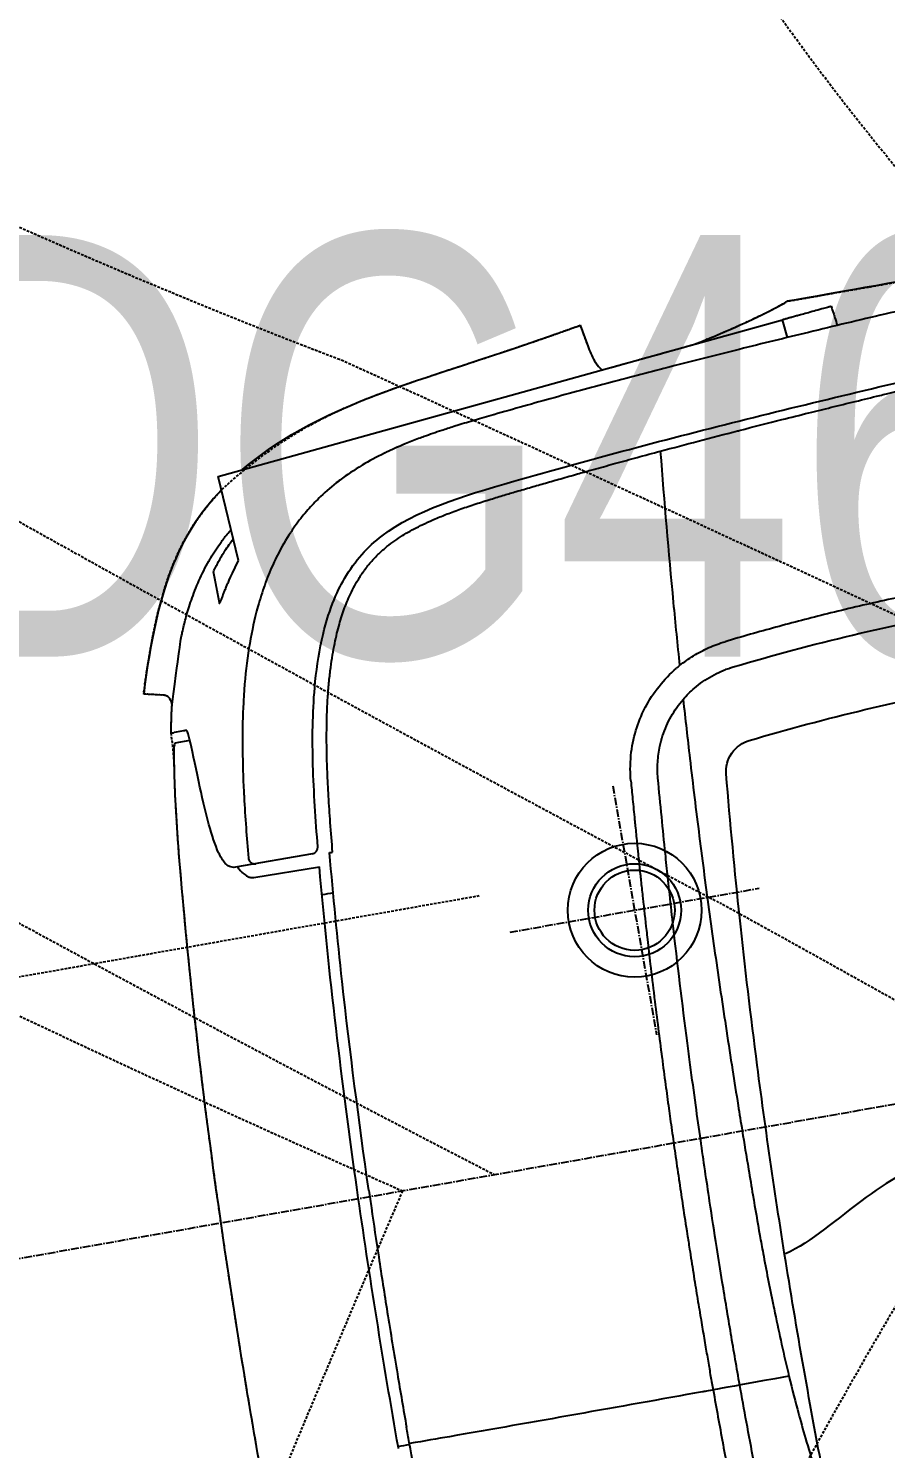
# Model space of a CAD drawing. Header units: millimetres. Extents: x 26027 to 581921, y 7230 to 233891.
# Drawn here: x 453164 to 453571, y 144746 to 145420 of the extents above; entities that cross this region are included whole.
import ezdxf

# ---------------------------------------------------------------- set-up
doc = ezdxf.new("R2010")
doc.units = ezdxf.units.MM
doc.header["$LTSCALE"] = 5
doc.linetypes.add('AXES2', pattern=[1.125, 0.75, -0.125, 0.125, -0.125])
doc.linetypes.add('CACHE', pattern=[0.375, 0.25, -0.125])
doc.layers.add('72_EGR_BASE_TEXT', color=7, linetype='Continuous', lineweight=5)
for name, color, linetype in [('GE-ANCHORAGE_FLOOR', 222, 'Continuous'), ('GE-EQUIPMENT', 140, 'Continuous'), ('GE-EQUIPMENT_INSERTION', 140, 'Continuous'), ('GE-EQUIPMENT_LIGHT', 141, 'Continuous'), ('GE-EQUIPMENT_OUTLINE', 131, 'CACHE'), ('GE-MAIN_AXIS', 83, 'AXES2'), ('GE-MM-SCATTER_LINES', 222, 'CACHE')]:
    doc.layers.add(name, color=color, linetype=linetype)
doc.layers.add('GE-DESIGNER_WARNING', color=1, linetype='Continuous', plot=False)
doc.styles.add('ROMANS', font='romans', dxfattribs={"width": 0.8, "height": 100})
doc.styles.add('X3G_ENTITY_2587EA', font='swisscl.ttf', dxfattribs={"height": 200})
doc.dimstyles.new('100', dxfattribs={"dimscale": 0.8, "dimtxt": 180, "dimasz": 100, "dimexe": 150, "dimexo": 0, "dimgap": 100, "dimtad": 1, "dimtih": 1, "dimtoh": 1, "dimdec": 0, "dimzin": 0, "dimdsep": 46, "dimtxsty": 'ROMANS', "dimblk": 'DOT', "dimcen": 0, "dimclrd": 180, "dimclre": 180, "dimclrt": 180, "dimazin": 0, "dimtfac": 1, "dimtdec": 0, "dimtix": 1, "dimtmove": 2, "dimatfit": 3, "dimldrblk": 'DOT', "dimfxl": 1, "dimtolj": 1, "dimtzin": 0, "dimarcsym": 0})

# ---------------------------------------------------------------- blocks, each defined once
blk = doc.blocks.new('_Dot')
at = {"color": 0, "linetype": 'ByBlock', "lineweight": -2}
blk.add_line((-0.5, 0), (-1, 0), dxfattribs=at)
at = {"color": 0, "linetype": 'ByBlock', "const_width": 0.5}
blk.add_lwpolyline([(-0.25, 0, 1), (0.25, 0, 1)], format="xyb", close=True, dxfattribs=at)
blk = doc.blocks.new('*D478')
at = {"layer": 'DEFPOINTS', "color": 0, "transparency": 16777216}
for p in [(452467.53, 149660.27, 2.36), (454076.96, 142305.27, 2.36), (454076.96, 142305.27)]:
    blk.add_point(p, dxfattribs=at)
at = {"layer": 'GE-DESIGNER_WARNING', "color": 180, "lineweight": -2, "transparency": 16777216}
for p, q in [((452467.53, 149660.27), (454196.96, 149660.27)), ((454076.96, 149580.27), (454076.96, 146112.77)), ((454076.96, 142385.27), (454076.96, 145852.77)), ((454076.96, 142305.27), (454196.96, 142305.27))]:
    blk.add_line(p, q, dxfattribs=at)
at = {"layer": 'GE-DESIGNER_WARNING', "color": 180, "lineweight": -2, "transparency": 16777216, "xscale": 80, "yscale": 80, "zscale": 80}
for p, rotation in [((454076.96, 149660.27), 90), ((454076.96, 142305.27), 270)]:
    blk.add_blockref('_Dot', p, dxfattribs=dict(at, rotation=rotation))
at = {"layer": 'GE-DESIGNER_WARNING', "color": 180, "lineweight": 0, "transparency": 16777216, "insert": (454076.96, 145982.77), "char_height": 100, "attachment_point": 5, "style": 'ROMANS'}
blk.add_mtext('\\A1;7355', dxfattribs=at)
blk = doc.blocks.new('GE-EUR02909')
at = {"layer": 'GE-MAIN_AXIS'}
blk.add_line((1383.9, 0), (-1383.9, 0), dxfattribs=at)
blk = doc.blocks.new('GE-EUR02460')
at = {"layer": 'GE-ANCHORAGE_FLOOR', "color": 83, "linetype": 'AXES2'}
for p, q in [((800, -172), (800, -52)), ((860, -112), (740, -112))]:
    blk.add_line(p, q, dxfattribs=at)
at = {"layer": 'GE-ANCHORAGE_FLOOR'}
for radius in [31.75, 22.05, 19.05]:
    blk.add_circle((800, -112), radius, dxfattribs=at)
at = {"layer": 'GE-DESIGNER_WARNING', "linetype": 'CACHE'}
blk.add_lwpolyline([(871.44, -131.49), (1921.44, -131.49, -1.511046), (141.61, 627.42, -0.402138)], format="xyb", dxfattribs=at)
at = {"layer": 'GE-EQUIPMENT'}
for p, q in [((975.3, -158.67), (943.77, -158.31)), ((945.88, -164.96), (983.01, -164.97)), ((993.94, -227.98), (1001.19, -227.98)), ((996.08, -232.98), (999.72, -232.98)), ((999.72, -232.98), (1000.61, -232.98)), ((1002.48, -251.31), (1011.73, -253.48)), ((956.42, -308.18), (958.92, -349.07)), ((958.92, -349.07), (682.2, -375.72)), ((681.37, -367.09), (682.2, -375.71)), ((777.23, -389.88), (775.58, -380.53)), ((775.59, -380.53), (775.59, -380.53))]:
    blk.add_line(p, q, dxfattribs=at)
blk.add_arc((945.88, -167.96), 3, 89.99956, 174.64452, dxfattribs=at)
for points, knots in [([(947.38, 238.65), (948.44, 205.34), (949.03, 172), (949.23, 132.76), (949.25, 126.84), (949.25, 118.17)], [0, 0, 0, 0, 10.000948, 10.000948, 11.775974, 11.775974, 11.775974, 11.775974]), ([(954.75, 119.77), (954.75, 78.52), (954.12, 36.93), (951.09, -55.52), (948.25, -107.74), (943.77, -158.31)], [-27.459142, -27.459142, -27.459142, -27.459142, -15.230968, -15.230968, -0.000008, -0.000008, -0.000008, -0.000008]), ([(954.75, 120.16), (954.75, 120.09), (954.75, 120.03), (954.75, 119.9), (954.75, 119.83), (954.75, 119.77)], [-0.03896318, -0.03896318, -0.03896318, -0.03896318, -0.01951364, -0.01951364, -0.00006404, -0.00006404, -0.00006404, -0.00006404]), ([(1021, 119.89), (1021, 86.55), (1020.59, 53.21), (1018.11, -41.52), (1015.04, -102.94), (1008.71, -172.54)], [0, 0, 0, 0, 10.000825, 10.000825, 28.429187, 28.429187, 28.429187, 28.429187]), ([(947.36, -2.97), (947.45, -0.17), (947.78, 10.47), (948.29, 29.93), (948.81, 56.47), (949.14, 83.77), (949.23, 102.25), (949.25, 110.83)], [0.5712473, 0.5712473, 0.5712473, 0.5712473, 0.6010193, 0.6842423, 0.7779297, 0.8828976, 0.9740478, 0.9740478, 0.9740478, 0.9740478]), ([(947.36, -2.97), (946.29, -36.28), (944.75, -69.57), (941.28, -123.25), (939.72, -143.67), (937.87, -164.05)], [0, 0, 0, 0, 10.001319, 10.001319, 16.148077, 16.148077, 16.148077, 16.148077]), ([(982.18, -164.97), (981.83, -164.3), (981.47, -163.68), (981.11, -163.1), (980.84, -162.68), (980.57, -162.29), (980.29, -161.92), (980.1, -161.66), (979.9, -161.41), (979.7, -161.18), (979.21, -160.61), (978.72, -160.14), (978.21, -159.76), (977.74, -159.4), (977.25, -159.13), (976.77, -158.94), (976.28, -158.76), (975.79, -158.67), (975.3, -158.67)], [0.6449077, 0.6449077, 0.6449077, 0.6449077, 0.704073, 0.704073, 0.704073, 0.747867, 0.747867, 0.747867, 0.7790456, 0.7790456, 0.7790456, 0.8556049, 0.8556049, 0.8556049, 0.9281115, 0.9281115, 0.9281115, 1, 1, 1, 1]), ([(936.41, -164.01), (935.98, -168.68), (935.14, -177.55), (933.78, -190.2), (932.35, -201.61), (930.84, -211.91), (929.24, -221.22), (927.57, -229.63), (925.83, -237.24), (924.03, -244.13), (922.17, -250.39), (920.27, -256.08), (918.35, -261.22), (916.44, -265.82), (914.55, -269.93), (912.65, -273.67), (910.68, -277.2), (908.56, -280.66), (906.15, -284.19), (903.28, -287.9), (899.82, -291.77), (895.79, -295.57), (891.4, -298.95), (887.01, -301.75), (882.79, -303.99), (878.74, -305.82), (874.72, -307.38), (870.52, -308.8), (865.91, -310.15), (860.7, -311.45), (854.73, -312.72), (848, -313.92), (840.8, -315), (833.64, -315.94), (826.99, -316.73), (822.79, -317.21), (820.81, -317.43)], [0, 0, 0, 0, 0.063371, 0.120311, 0.171782, 0.218575, 0.260986, 0.299441, 0.334442, 0.366419, 0.395745, 0.42278, 0.447574, 0.469973, 0.4902, 0.508929, 0.526943, 0.545056, 0.564139, 0.585138, 0.608957, 0.635085, 0.661066, 0.685076, 0.70687, 0.726983, 0.74647, 0.766509, 0.788323, 0.812899, 0.84091, 0.872827, 0.907469, 0.941538, 0.972616, 1, 1, 1, 1]), ([(942.89, -167.68), (941.71, -180.34), (940.3, -193.6), (936.66, -218.36), (934.37, -230.66), (929.23, -249.75), (926.86, -257.1), (918.65, -277.02), (913.01, -285.38), (901.87, -298.59), (894.85, -303.86), (869.56, -316.91), (847.08, -319.69), (821.15, -322.43)], [-19.983428, -19.983428, -19.983428, -19.983428, -17.629794, -17.629794, -15.410508, -15.410508, -14.02613, -14.02613, -11.479167, -11.479167, -8.016214, -8.016214, -0.000001, -0.000001, -0.000001, -0.000001]), ([(825.09, -355.19), (828.21, -354.86), (831.25, -354.53), (834.21, -354.2), (837.06, -353.88), (839.83, -353.55), (842.54, -353.21), (843.27, -353.11), (844.01, -353.02), (844.73, -352.92), (846.75, -352.66), (848.72, -352.39), (850.65, -352.1), (853.64, -351.67), (856.53, -351.2), (859.33, -350.71), (860.27, -350.55), (861.19, -350.38), (862.11, -350.21), (864.44, -349.77), (866.7, -349.31), (868.91, -348.82), (871.83, -348.18), (874.64, -347.49), (877.35, -346.75), (878.03, -346.57), (878.7, -346.38), (879.36, -346.19), (883.36, -345.05), (887.12, -343.81), (890.68, -342.45), (890.7, -342.45), (890.72, -342.44), (890.74, -342.43), (894.87, -340.86), (898.72, -339.15), (902.35, -337.29), (902.57, -337.18), (902.78, -337.07), (902.99, -336.96), (906.41, -335.19), (909.63, -333.28), (912.71, -331.23), (913.79, -330.51), (914.84, -329.78), (915.88, -329.02), (918.01, -327.48), (920.07, -325.85), (922.08, -324.14), (924.39, -322.16), (926.64, -320.06), (928.81, -317.82), (929.44, -317.17), (930.07, -316.51), (930.69, -315.84), (933.45, -312.84), (936.11, -309.61), (938.69, -306.07), (939.4, -305.09), (940.11, -304.09), (940.8, -303.07), (942.63, -300.39), (944.42, -297.54), (946.16, -294.48), (947.84, -291.54), (949.48, -288.41), (951.08, -285.07), (951.77, -283.62), (952.46, -282.12), (953.14, -280.59), (955.37, -275.53), (957.49, -270.02), (959.48, -264.04), (959.49, -264.02), (959.49, -264.01), (959.49, -264), (961.48, -258), (963.33, -251.54), (965.01, -244.61), (965.29, -243.46), (965.57, -242.3), (965.84, -241.12), (967.2, -235.22), (968.44, -228.99), (969.59, -222.39), (969.77, -221.32), (969.95, -220.25), (970.13, -219.17), (971.15, -213.01), (972.08, -206.54), (972.94, -199.74), (973.05, -198.84), (973.16, -197.94), (973.27, -197.03), (973.84, -192.37), (974.38, -187.56), (974.9, -182.58), (975.38, -177.94), (975.84, -173.17), (976.29, -168.24)], [0.0000557, 0.0000557, 0.0000557, 0.0000557, 0.0281152, 0.0281152, 0.0281152, 0.0551214, 0.0551214, 0.0551214, 0.0625, 0.0625, 0.0625, 0.0829178, 0.0829178, 0.0829178, 0.1144517, 0.1144517, 0.1144517, 0.125, 0.125, 0.125, 0.1518549, 0.1518549, 0.1518549, 0.1875, 0.1875, 0.1875, 0.1964212, 0.1964212, 0.1964212, 0.25, 0.25, 0.25, 0.2503467, 0.2503467, 0.2503467, 0.3125, 0.3125, 0.3125, 0.3161614, 0.3161614, 0.3161614, 0.375, 0.375, 0.375, 0.3955138, 0.3955138, 0.3955138, 0.4375, 0.4375, 0.4375, 0.4859456, 0.4859456, 0.4859456, 0.5, 0.5, 0.5, 0.5625, 0.5625, 0.5625, 0.5797766, 0.5797766, 0.5797766, 0.625, 0.625, 0.625, 0.6685562, 0.6685562, 0.6685562, 0.6875, 0.6875, 0.6875, 0.7498624, 0.7498624, 0.7498624, 0.75, 0.75, 0.75, 0.8125, 0.8125, 0.8125, 0.8228828, 0.8228828, 0.8228828, 0.875, 0.875, 0.875, 0.8834016, 0.8834016, 0.8834016, 0.931203, 0.931203, 0.931203, 0.9375, 0.9375, 0.9375, 0.9698761, 0.9698761, 0.9698761, 1, 1, 1, 1]), ([(937.87, -164.05), (937.86, -164.06), (937.8, -164.07), (937.68, -164.07), (937.56, -164.07), (937.38, -164.07), (937.16, -164.06), (936.94, -164.04), (936.68, -164.03), (936.41, -164.01)], [0.0020503, 0.0020503, 0.0020503, 0.0020503, 0.3333333, 0.3333333, 0.3333333, 0.6666667, 0.6666667, 0.6666667, 1, 1, 1, 1]), ([(976.29, -168.24), (976.34, -167.71), (976.23, -167.11), (975.98, -166.61), (975.74, -166.11), (975.37, -165.71), (974.9, -165.42), (974.43, -165.13), (973.85, -164.96), (973.32, -164.97)], [0, 0, 0, 0, 0.3333333, 0.3333333, 0.3333333, 0.6666667, 0.6666667, 0.6666667, 0.9999144, 0.9999144, 0.9999144, 0.9999144]), ([(983.01, -164.97), (985.29, -165.11), (986.68, -166.39), (988.56, -169.17), (989.19, -170.97), (990.75, -176.97), (991.43, -181.89), (992.59, -193.98), (992.95, -201.34), (993.53, -216.73), (993.66, -224.09), (994.13, -230.56), (994.37, -232.06), (994.56, -232.98)], [0.152019, 0.152019, 0.152019, 0.152019, 3.145032, 3.145032, 6.70196, 6.70196, 12.785261, 12.785261, 20.497911, 20.497911, 30.822967, 30.822967, 35.074199, 35.074199, 35.074199, 35.074199]), ([(1008.71, -172.54), (1006.79, -191.87), (1005.47, -203.19), (1003.17, -218.36), (1002.49, -222.46), (1001.76, -226.48)], [1.64365, 1.64365, 1.64365, 1.64365, 5.066529, 5.066529, 6.354048, 6.354048, 6.354048, 6.354048]), ([(1001.19, -227.98), (1001.56, -227.29), (1001.6, -227.05), (1001.73, -226.64), (1001.75, -226.56), (1001.76, -226.48)], [1.57067229583, 1.57067229583, 1.57067229583, 1.57067229583, 1.57075275223, 1.57075275223, 1.57077064539, 1.57077064539, 1.57077064539, 1.57077064539]), ([(994.56, -232.98), (994.75, -232.98), (994.94, -232.98), (995.3, -232.98), (995.48, -232.98), (995.81, -232.98), (995.95, -232.98), (996.08, -232.98)], [1.551184685, 1.551184685, 1.551184685, 1.551184685, 1.553800475, 1.553800475, 1.556824364, 1.556824364, 1.559848253, 1.559848253, 1.559848253, 1.559848253]), ([(1002.12, -232.98), (1002.11, -233.01), (1002.11, -233.03), (1002.1, -233.06), (1001.32, -237.15), (1000.47, -241.23), (999.53, -245.3), (999.46, -245.61), (999.39, -245.92), (999.32, -246.23)], [0, 0, 0, 0, 0.002455, 0.002455, 0.002455, 0.3860344, 0.3860344, 0.3860344, 0.4154493, 0.4154493, 0.4154493, 0.4154493]), ([(1001.63, -232.98), (1001.63, -232.98), (1001.62, -232.98), (1001.59, -232.98), (1001.57, -232.98), (1001.49, -232.98), (1001.42, -232.98), (1001.23, -232.98), (1001.12, -232.98), (1000.88, -232.98), (1000.75, -232.98), (1000.61, -232.98)], [0.0000021, 0.0000021, 0.0000021, 0.0000021, 0.0191616, 0.0191616, 0.0395294, 0.0395294, 0.0783387, 0.0783387, 0.1173839, 0.1173839, 0.1575953, 0.1575953, 0.1575953, 0.1575953]), ([(1002.12, -232.98), (1002.06, -232.98), (1001.99, -232.98), (1001.82, -232.98), (1001.73, -232.98), (1001.63, -232.98)], [0.000001, 0.000001, 0.000001, 0.000001, 2.731931, 2.731931, 5.463726, 5.463726, 5.463726, 5.463726]), ([(999.32, -246.23), (990.54, -274.25), (989.58, -276.74), (988.64, -278.99), (988.64, -279.01), (988.63, -279.02), (988.62, -279.04), (987.69, -281.27), (986.81, -283.28), (985.81, -285.4), (984.81, -287.53), (983.7, -289.77), (982.2, -292.52), (980.84, -295.02), (979.14, -297.93), (977.16, -300.93), (976.96, -301.24), (976.75, -301.55), (976.55, -301.86), (974.61, -304.74), (972.43, -307.66), (970.24, -310.3), (969.88, -310.73), (969.53, -311.14), (969.18, -311.55), (967.11, -313.96), (965.08, -316.09), (963, -318.09), (962.54, -318.54), (962.08, -318.97), (961.62, -319.4), (960.23, -320.68), (958.81, -321.92), (957.33, -323.12)], [0, 0, 0, 0, 0.05, 0.05, 0.05, 0.0503528, 0.0503528, 0.0503528, 0.1, 0.1, 0.1, 0.15, 0.15, 0.15, 0.1953494, 0.1953494, 0.1953494, 0.2, 0.2, 0.2, 0.2431026, 0.2431026, 0.2431026, 0.25, 0.25, 0.25, 0.2909635, 0.2909635, 0.2909635, 0.3, 0.3, 0.3, 0.3268923, 0.3268923, 0.3268923, 0.3268923]), ([(999.32, -246.23), (999.32, -246.27), (999.31, -246.31), (999.31, -246.56), (999.32, -246.78), (999.37, -247.34), (999.42, -247.7), (999.62, -248.58), (999.81, -249.11), (1000.23, -249.81), (1000.39, -250.02), (1000.85, -250.52), (1001.19, -250.79), (1001.8, -251.1), (1002.05, -251.19), (1002.48, -251.31)], [3.6092929, 3.6092929, 3.6092929, 3.6092929, 3.6239561, 3.6239561, 3.6947812, 3.6947812, 3.804632, 3.804632, 3.970973, 3.970973, 4.0493114, 4.0493114, 4.1758582, 4.1758582, 4.2537135, 4.2537135, 4.2537135, 4.2537135]), ([(968.88, -289.63), (968.88, -289.57), (968.86, -289.55), (968.82, -289.57), (968.78, -289.59), (968.71, -289.66), (968.61, -289.79), (968.51, -289.92), (968.38, -290.11), (968.22, -290.35), (968.09, -290.54), (967.94, -290.77), (967.78, -291.02), (967.72, -291.12), (967.66, -291.22), (967.59, -291.33), (967.33, -291.75), (967.03, -292.23), (966.7, -292.78), (966.62, -292.9), (966.55, -293.02), (966.48, -293.14), (966.23, -293.56), (965.95, -294), (965.67, -294.47), (965.35, -294.99), (965.02, -295.53), (964.68, -296.07), (964.66, -296.11), (964.63, -296.16), (964.61, -296.2), (964.27, -296.74), (963.93, -297.28), (963.58, -297.84), (963.28, -298.33), (962.96, -298.82), (956.42, -308.18)], [0, 0, 0, 0, 0.0948447, 0.0948447, 0.0948447, 0.2, 0.2, 0.2, 0.311185, 0.311185, 0.311185, 0.4, 0.4, 0.4, 0.4353534, 0.4353534, 0.4353534, 0.5711449, 0.5711449, 0.5711449, 0.6, 0.6, 0.6, 0.6956924, 0.6956924, 0.6956924, 0.8, 0.8, 0.8, 0.8079909, 0.8079909, 0.8079909, 0.9110252, 0.9110252, 0.9110252, 1, 1, 1, 1]), ([(969.13, -304.51), (969.13, -304.45), (969.13, -304.34), (969.13, -304.18), (969.12, -304.02), (969.12, -303.88), (969.12, -303.75), (969.11, -303.6), (969.11, -303.44), (969.11, -303.27), (969.1, -303.09), (969.1, -302.92), (969.1, -302.74), (969.09, -302.54), (969.09, -302.32), (969.09, -302.08), (969.08, -301.84), (969.08, -301.61), (969.07, -301.4), (969.07, -301.2), (969.07, -301.02), (969.06, -300.85), (969.06, -300.69), (969.06, -300.54), (969.06, -300.4), (969.05, -300.25), (969.05, -300.1), (969.05, -299.94), (969.05, -299.76), (969.04, -299.56), (969.04, -299.32), (969.03, -299.06), (969.03, -298.79), (969.02, -298.51), (969.02, -298.24), (969.02, -297.95), (969.01, -297.64), (969, -297.27), (969, -296.86), (968.99, -296.4), (968.98, -295.91), (968.97, -295.42), (968.97, -294.94), (968.96, -294.5), (968.95, -294.08), (968.95, -293.71), (968.94, -293.36), (968.94, -293.04), (968.93, -292.75), (968.93, -292.48), (968.92, -292.23), (968.92, -291.99), (968.91, -291.75), (968.91, -291.5), (968.9, -291.23), (968.9, -290.93), (968.89, -290.6), (968.89, -290.27), (968.89, -289.94), (968.88, -289.73), (968.88, -289.63)], [0, 0, 0, 0, 0.021817, 0.0419083, 0.0598887, 0.0756426, 0.0904101, 0.1060203, 0.1235294, 0.1425803, 0.1610788, 0.1785277, 0.1956685, 0.2144637, 0.2360713, 0.2592637, 0.2816088, 0.3020564, 0.3206514, 0.3374416, 0.3525842, 0.3663242, 0.3789522, 0.390781, 0.402146, 0.4133701, 0.424815, 0.4369513, 0.4503179, 0.4653941, 0.4824271, 0.5013478, 0.5213156, 0.5403745, 0.5581746, 0.5764046, 0.5965528, 0.6192966, 0.6447178, 0.6726004, 0.7015131, 0.7294152, 0.7551674, 0.7786503, 0.7999473, 0.8188823, 0.8355207, 0.8508037, 0.8647942, 0.8772846, 0.8886795, 0.899406, 0.9099483, 0.9208144, 0.9325643, 0.9456344, 0.9597926, 0.9740438, 0.9875209, 1, 1, 1, 1]), ([(969.13, -304.51), (969.14, -304.59), (969, -304.86), (968.77, -305.24), (968.64, -305.45), (968.47, -305.7), (968.29, -305.97), (968.19, -306.11), (968.09, -306.25), (967.99, -306.4), (967.9, -306.52), (967.81, -306.65), (967.72, -306.78), (967.26, -307.42), (966.74, -308.1), (964.15, -311.25)], [0, 0, 0, 0, 0.0768201, 0.0768201, 0.0768201, 0.1204342, 0.1204342, 0.1204342, 0.1428571, 0.1428571, 0.1428571, 0.1616098, 0.1616098, 0.1616098, 0.2551899, 0.2551899, 0.2551899, 0.2551899]), ([(961.8, -313.86), (961.66, -314), (961.52, -314.15), (961.37, -314.31), (960.57, -315.14), (959.66, -316.05), (958.74, -316.94), (958.59, -317.09), (958.43, -317.24), (958.28, -317.38), (957.86, -317.77), (957.45, -318.16), (957.05, -318.52)], [0.440889, 0.440889, 0.440889, 0.440889, 0.4524761, 0.4524761, 0.4524761, 0.5160511, 0.5160511, 0.5160511, 0.5266937, 0.5266937, 0.5266937, 0.5550007, 0.5550007, 0.5550007, 0.5550007]), ([(962.47, -313.14), (962.39, -313.22), (962.31, -313.31), (962.22, -313.4), (962.09, -313.55), (961.94, -313.7), (961.8, -313.86)], [0.42108215, 0.42108215, 0.42108215, 0.42108215, 0.42857143, 0.42857143, 0.42857143, 0.44088899, 0.44088899, 0.44088899, 0.44088899]), ([(821.15, -322.43), (783.71, -326.38), (745.4, -329.57), (669.18, -334.96), (630.67, -337.19), (528.32, -342.23), (463.94, -344.5), (334.98, -347.92), (270.25, -349.07), (205.44, -349.82)], [0.000001, 0.000001, 0.000001, 0.000001, 11.57348, 11.57348, 23.183083, 23.183083, 42.432535, 42.432535, 61.682839, 61.682839, 61.682839, 61.682839]), ([(820.81, -317.43), (818.37, -317.7), (815.93, -317.97), (813.49, -318.24), (811.13, -318.49), (808.78, -318.75), (806.43, -319), (803.95, -319.26), (801.47, -319.52), (798.99, -319.78), (796.23, -320.06), (793.47, -320.34), (790.71, -320.62), (788.54, -320.84), (786.38, -321.05), (784.22, -321.26), (783.38, -321.34), (782.53, -321.43), (781.69, -321.51), (778.45, -321.82), (775.22, -322.13), (771.99, -322.44), (768.5, -322.76), (765, -323.09), (761.51, -323.4), (757.73, -323.75), (753.95, -324.08), (750.16, -324.41)], [0, 0, 0, 0, 0.1040126, 0.1040126, 0.1040126, 0.2041227, 0.2041227, 0.2041227, 0.3095903, 0.3095903, 0.3095903, 0.4269208, 0.4269208, 0.4269208, 0.5187131, 0.5187131, 0.5187131, 0.5545595, 0.5545595, 0.5545595, 0.6917342, 0.6917342, 0.6917342, 0.8397629, 0.8397629, 0.8397629, 1, 1, 1, 1]), ([(750.16, -324.41), (743.85, -324.96), (737.67, -325.48), (731.67, -325.98), (725, -326.53), (718.55, -327.04), (712.39, -327.52), (712.1, -327.54), (711.81, -327.57), (711.52, -327.59), (704.32, -328.15), (697.51, -328.66), (690.78, -329.15), (686.35, -329.47), (681.94, -329.79), (677.49, -330.1), (673.91, -330.35), (670.3, -330.59), (666.66, -330.83), (658.88, -331.35), (650.96, -331.86), (642.99, -332.36), (641.87, -332.43), (640.75, -332.5), (639.63, -332.57), (629.23, -333.2), (618.82, -333.82), (609.25, -334.36), (609.07, -334.37), (608.89, -334.38), (608.71, -334.39), (597.96, -335.01), (588.27, -335.54), (578, -336.07), (577, -336.12), (576.01, -336.17), (575.01, -336.22), (565.63, -336.71), (555.83, -337.19), (546.3, -337.64), (542.94, -337.79), (539.62, -337.95), (536.28, -338.1), (529.14, -338.42), (521.98, -338.73), (514.41, -339.05), (507.44, -339.35), (500.13, -339.65), (492.36, -339.97), (487.76, -340.15), (483, -340.34), (478.05, -340.53), (466.75, -340.96), (454.48, -341.4), (442.33, -341.82), (440.16, -341.89), (438, -341.96), (435.85, -342.04), (421.63, -342.51), (407.86, -342.95), (392.61, -343.39), (390.24, -343.46), (387.83, -343.52), (385.4, -343.59), (372.2, -343.97), (358.26, -344.33), (345.33, -344.65), (337.9, -344.84), (330.8, -345.01), (323.8, -345.17), (316.37, -345.34), (309.05, -345.5), (301.58, -345.65), (289.23, -345.91), (276.45, -346.16), (263.28, -346.4), (260.97, -346.44), (258.65, -346.48), (256.31, -346.52), (240.67, -346.79), (224.49, -347.05), (207.77, -347.28)], [0, 0, 0, 0, 0.033031, 0.033031, 0.033031, 0.069701, 0.069701, 0.069701, 0.071429, 0.071429, 0.071429, 0.114481, 0.114481, 0.114481, 0.142857, 0.142857, 0.142857, 0.165621, 0.165621, 0.165621, 0.214286, 0.214286, 0.214286, 0.221126, 0.221126, 0.221126, 0.284528, 0.284528, 0.284528, 0.285714, 0.285714, 0.285714, 0.357143, 0.357143, 0.357143, 0.364037, 0.364037, 0.364037, 0.428571, 0.428571, 0.428571, 0.451299, 0.451299, 0.451299, 0.5, 0.5, 0.5, 0.544862, 0.544862, 0.544862, 0.571429, 0.571429, 0.571429, 0.63205, 0.63205, 0.63205, 0.642857, 0.642857, 0.642857, 0.714286, 0.714286, 0.714286, 0.725398, 0.725398, 0.725398, 0.785714, 0.785714, 0.785714, 0.820359, 0.820359, 0.820359, 0.857143, 0.857143, 0.857143, 0.917912, 0.917912, 0.917912, 0.928571, 0.928571, 0.928571, 1, 1, 1, 1]), ([(946.98, -350.22), (929.93, -360.44), (907.81, -368.81), (873.62, -374.97), (853.57, -378.58), (829.38, -381.43), (799.23, -386.21)], [0.5396764, 0.5396764, 0.5396764, 0.5396764, 0.8299037, 0.8299037, 0.8299037, 1, 1, 1, 1]), ([(76.08, -383.99), (105.27, -383.7), (134.44, -383.51), (163.59, -383.25), (189.82, -383.02), (216.05, -382.72), (242.25, -382.35), (266.21, -382.02), (290.16, -381.62), (314.09, -381.16), (336.02, -380.74), (357.94, -380.26), (379.84, -379.72), (399.94, -379.23), (420.03, -378.68), (440.1, -378.07), (458.61, -377.5), (477.11, -376.89), (495.59, -376.22), (512.59, -375.6), (529.58, -374.93), (546.55, -374.21), (561.92, -373.55), (577.28, -372.85), (592.62, -372.1), (606.39, -371.42), (620.14, -370.71), (633.87, -369.94), (646.29, -369.25), (658.7, -368.52), (671.1, -367.74), (682.4, -367.04), (693.69, -366.29), (704.97, -365.51), (715.35, -364.78), (725.72, -364.03), (736.08, -363.23), (746.05, -362.46), (756.01, -361.65), (765.96, -360.8), (775.8, -359.97), (785.63, -359.08), (795.45, -358.16), (805.34, -357.22), (815.21, -356.24), (825.07, -355.19)], [0.0000019, 0.0000019, 0.0000019, 0.0000019, 0.1157764, 0.1157764, 0.1157764, 0.2199435, 0.2199435, 0.2199435, 0.3151914, 0.3151914, 0.3151914, 0.4025161, 0.4025161, 0.4025161, 0.4826823, 0.4826823, 0.4826823, 0.5566553, 0.5566553, 0.5566553, 0.6247272, 0.6247272, 0.6247272, 0.6863886, 0.6863886, 0.6863886, 0.7417257, 0.7417257, 0.7417257, 0.7917555, 0.7917555, 0.7917555, 0.8373737, 0.8373737, 0.8373737, 0.8793696, 0.8793696, 0.8793696, 0.9197798, 0.9197798, 0.9197798, 0.9597576, 0.9597576, 0.9597576, 1, 1, 1, 1]), ([(658.3, -378.02), (658.16, -376.9), (658.01, -375.78), (657.76, -373.89), (657.66, -373.12), (657.41, -371.2), (657.22, -369.73), (657.11, -368.91), (657.1, -368.79), (657.08, -368.69), (657.07, -368.6)], [0, 0, 0, 0, 0.3390206, 0.3390206, 0.5714008, 0.5714008, 0.9223182, 0.9223182, 0.9223182, 0.9720547, 0.9720547, 0.9720547, 0.9720547]), ([(775.59, -380.53), (775.13, -377.97), (774.61, -375.4), (773.34, -371.6), (772.81, -370.28), (771.65, -368.39), (771.15, -367.74), (770.55, -367.21)], [0, 0, 0, 0, 0.780487, 0.780487, 1.202468, 1.202468, 1.442982, 1.442982, 1.442982, 1.442982]), ([(658.31, -378.02), (658.27, -378.02), (658.36, -378.01), (658.65, -377.98), (658.94, -377.95), (659.45, -377.91), (660.17, -377.84), (660.9, -377.77), (661.84, -377.67), (662.99, -377.56), (664.13, -377.45), (665.48, -377.32), (666.76, -377.2), (668.03, -377.08), (669.23, -376.96), (670.35, -376.86), (671.46, -376.75), (672.47, -376.65), (673.32, -376.57), (673.74, -376.53), (674.13, -376.49), (674.58, -376.45), (674.81, -376.43), (675.05, -376.4), (675.33, -376.38), (675.61, -376.35), (675.92, -376.32), (676.28, -376.28), (676.64, -376.25), (677.04, -376.21), (677.48, -376.17), (677.93, -376.13), (678.41, -376.08), (678.91, -376.03), (679.17, -376.01), (679.43, -375.98), (679.69, -375.96), (679.96, -375.93), (680.23, -375.9), (680.51, -375.88), (680.78, -375.85), (681.06, -375.82), (681.34, -375.8), (681.49, -375.78), (681.63, -375.77), (681.77, -375.76), (681.91, -375.74), (682.06, -375.73), (682.2, -375.71)], [0, 0, 0, 0, 0.125, 0.125, 0.125, 0.25, 0.25, 0.25, 0.375, 0.375, 0.375, 0.5, 0.5, 0.5, 0.625, 0.625, 0.625, 0.75, 0.75, 0.75, 0.8125, 0.8125, 0.8125, 0.84375, 0.84375, 0.84375, 0.875, 0.875, 0.875, 0.90625, 0.90625, 0.90625, 0.9375, 0.9375, 0.9375, 0.953125, 0.953125, 0.953125, 0.96875, 0.96875, 0.96875, 0.984375, 0.984375, 0.984375, 0.992188, 0.992188, 0.992188, 1, 1, 1, 1]), ([(725.31, -371.57), (718.35, -373.02), (711.4, -374.58), (700.1, -377.4), (695.72, -378.56), (686.97, -381.1), (682.45, -382.53), (678.43, -383.98)], [4.808453, 4.808453, 4.808453, 4.808453, 6.944025, 6.944025, 8.301224, 8.301224, 9.68049, 9.68049, 9.68049, 9.68049]), ([(436.06, -383.97), (502.31, -383.97), (557.32, -383.97), (636.16, -383.98), (661.22, -383.98), (678.43, -383.98)], [0.000013, 0.000013, 0.000013, 0.000013, 25.943405, 25.943405, 50.120451, 50.120451, 50.120451, 50.120451]), ([(799.23, -386.21), (797.45, -386.49), (795.68, -386.77), (792.07, -387.36), (790.25, -387.66), (786.43, -388.3), (784.51, -388.62), (781.42, -389.15), (780.21, -389.36), (778.54, -389.65), (777.99, -389.75), (777.52, -389.83), (777.42, -389.85), (777.3, -389.87), (777.27, -389.88), (777.24, -389.88), (777.24, -389.88), (777.23, -389.88), (777.23, -389.88), (777.23, -389.88), (777.23, -389.88), (777.23, -389.88)], [0.000001, 0.000001, 0.000001, 0.000001, 0.540274, 0.540274, 1.130406, 1.130406, 1.869794, 1.869794, 2.534139, 2.534139, 3.074406, 3.074406, 3.279788, 3.279788, 3.420748, 3.420748, 3.471154, 3.471154, 3.50472, 3.50472, 3.508128, 3.508128, 3.508128, 3.508128])]:
    blk.add_open_spline(points, degree=3, knots=knots, dxfattribs=at)
for points in [[(954.75, 119.12), (952.92, 119.14), (951.09, 119.14), (949.25, 119.14)], [(949.25, 118.17), (949.25, 115.72), (949.25, 113.28), (949.25, 110.83)], [(939.52, -144.96), (941.31, -144.96), (943.11, -144.96), (944.91, -144.96)], [(958.52, -342.52), (982.73, -324.58), (996.68, -301.97), (1011.73, -253.48)], [(964.15, -311.25), (963.63, -311.85), (963.07, -312.48), (962.47, -313.14)]]:
    blk.add_open_spline(points, degree=3, dxfattribs=at)
at = {"layer": 'GE-EQUIPMENT_LIGHT'}
blk.add_line((789.97, 118.62), (789.97, 118.62), dxfattribs=at)
blk.add_ellipse((728.49, -164.67), major_axis=(22.1, 62.47), ratio=0.976423, start_param=3.975667, end_param=4.003914, dxfattribs=at)
blk.add_open_spline([(778.23, 406.11), (779.55, 389.95), (781.82, 359.22), (784.36, 318.37), (786.19, 282.43), (787.49, 250.99), (788.4, 223.3), (789.03, 198.39), (789.46, 175.83), (789.73, 155.32), (789.9, 136.32), (789.95, 124.38), (789.97, 118.62)], degree=3, dxfattribs=at)
for points, knots in [([(802.82, 118.66), (802.8, 118.67), (802.8, 118.68), (802.8, 118.69), (802.8, 123), (802.79, 127.32), (802.78, 131.63), (802.76, 135.84), (802.73, 140.04), (802.7, 144.25), (802.7, 144.52), (802.7, 144.79), (802.7, 145.06), (802.66, 149.22), (802.62, 153.37), (802.58, 157.53), (802.57, 157.91), (802.57, 158.29), (802.56, 158.68), (802.52, 162.82), (802.46, 166.97), (802.4, 171.11), (802.39, 171.46), (802.39, 171.81), (802.38, 172.16), (802.31, 176.51), (802.24, 180.87), (802.16, 185.22), (802.08, 189.38), (801.99, 193.55), (801.9, 197.72), (801.89, 198.18), (801.88, 198.64), (801.87, 199.1), (801.78, 202.85), (801.69, 206.59), (801.59, 210.33), (801.47, 214.81), (801.35, 219.29), (801.22, 223.76), (801.17, 225.19), (801.13, 226.62), (801.09, 228.05), (800.98, 231.58), (800.86, 235.11), (800.74, 238.65), (800.55, 244.23), (800.35, 249.81), (800.13, 255.4), (800.1, 256.2), (800.07, 257), (800.04, 257.8), (799.82, 263.25), (799.6, 268.69), (799.36, 274.14), (799.15, 278.83), (798.94, 283.52), (798.71, 288.21), (798.6, 290.49), (798.49, 292.78), (798.38, 295.07), (797.99, 302.9), (797.57, 310.72), (797.13, 318.55), (796.63, 327.46), (796.09, 336.36), (795.52, 345.27), (795.41, 346.99), (795.3, 348.71), (795.19, 350.43), (794.65, 358.71), (794.08, 366.98), (793.48, 375.26), (792.71, 385.94), (791.89, 396.61), (791.01, 407.28)], [0, 0, 0, 0, 0.000106, 0.000106, 0.000106, 0.044887, 0.044887, 0.044887, 0.088574, 0.088574, 0.088574, 0.091375, 0.091375, 0.091375, 0.13453, 0.13453, 0.13453, 0.138492, 0.138492, 0.138492, 0.181539, 0.181539, 0.181539, 0.185174, 0.185174, 0.185174, 0.230359, 0.230359, 0.230359, 0.273625, 0.273625, 0.273625, 0.278425, 0.278425, 0.278425, 0.317301, 0.317301, 0.317301, 0.363806, 0.363806, 0.363806, 0.378651, 0.378651, 0.378651, 0.415336, 0.415336, 0.415336, 0.473347, 0.473347, 0.473347, 0.48168, 0.48168, 0.48168, 0.538272, 0.538272, 0.538272, 0.587008, 0.587008, 0.587008, 0.610796, 0.610796, 0.610796, 0.692152, 0.692152, 0.692152, 0.784813, 0.784813, 0.784813, 0.802695, 0.802695, 0.802695, 0.888844, 0.888844, 0.888844, 1, 1, 1, 1]), ([(757.96, 186.16), (758.73, 148.86), (758.89, 111.48), (757.99, 39.74), (757.01, 4.84), (755.46, -29.43)], [0.000076, 0.000076, 0.000076, 0.000076, 11.192679, 11.192679, 21.610875, 21.610875, 21.610875, 21.610875]), ([(766.25, 118.52), (765.82, 124.98), (765.33, 131.28), (764.85, 136.77), (764.78, 137.54), (764.71, 138.29), (764.64, 139.03), (764.23, 143.59), (763.79, 147.73), (763.21, 152.53), (762.62, 157.42), (761.86, 163), (761.08, 168.2), (760.97, 168.94), (760.86, 169.67), (760.75, 170.39), (759.85, 176.18), (758.95, 181.28), (757.96, 186.16)], [0, 0, 0, 0, 0.25, 0.25, 0.25, 0.284883, 0.284883, 0.284883, 0.5, 0.5, 0.5, 0.718884, 0.718884, 0.718884, 0.75, 0.75, 0.75, 1, 1, 1, 1]), ([(766.25, 118.52), (804.52, 118.66), (806.21, 118.67), (807.9, 118.67), (828.38, 118.73), (848.74, 118.79), (869.07, 118.82), (889.41, 118.84), (909.71, 118.83), (929.93, 118.78), (935.87, 118.77), (941.81, 118.75), (949.25, 118.72)], [0, 0, 0, 0, 0.0347092, 0.0347092, 0.0347092, 0.4554899, 0.4554899, 0.4554899, 0.8762707, 0.8762707, 0.8762707, 0.9999998, 0.9999998, 0.9999998, 0.9999998]), ([(767.38, -29.35), (767.5, -23.71), (767.6, -18.05), (767.69, -12.24), (767.75, -8.28), (767.81, -4.26), (767.87, -0.13), (767.95, 5.92), (768.02, 12.19), (768.08, 18.37), (768.12, 22.6), (768.16, 26.79), (768.19, 30.82), (768.23, 37.62), (768.26, 43.99), (768.25, 50.32), (768.24, 53.19), (768.23, 56.06), (768.2, 58.97), (768.13, 66.96), (767.98, 75.22), (767.73, 83.69), (767.69, 85.07), (767.65, 86.45), (767.61, 87.85), (767.28, 97.78), (766.83, 107.99), (766.25, 118.52)], [0, 0, 0, 0, 0.119023, 0.119023, 0.119023, 0.2, 0.2, 0.2, 0.318664, 0.318664, 0.318664, 0.4, 0.4, 0.4, 0.537505, 0.537505, 0.537505, 0.6, 0.6, 0.6, 0.77195, 0.77195, 0.77195, 0.8, 0.8, 0.8, 1, 1, 1, 1]), ([(789.97, 118.62), (789.97, 110.36), (789.94, 102.11), (789.84, 85.56), (789.75, 77.26), (789.57, 63.42), (789.48, 57.88), (789.24, 44.97), (789.09, 37.59), (788.67, 20.43), (788.39, 10.68), (787.89, -4.65), (787.7, -10.2), (787.25, -22.25), (786.99, -28.7), (786.57, -38.59), (786.41, -42.08), (785.39, -64.51), (784.37, -83.43), (782.85, -107.96), (782.51, -113.26), (782.03, -120.61), (781.89, -122.67), (781.5, -128.4), (781.23, -132.19), (780.55, -141.74), (780.12, -147.5), (779.2, -159.49), (778.73, -165.62), (778.23, -171.75)], [0.000079, 0.000079, 0.000079, 0.000079, 2.478127, 2.478127, 4.965928, 4.965928, 6.627795, 6.627795, 8.840688, 8.840688, 11.779824, 11.779824, 13.45054, 13.45054, 15.388214, 15.388214, 16.452051, 16.452051, 22.197112, 22.197112, 23.781155, 23.781155, 24.397239, 24.397239, 25.492916, 25.492916, 27.237806, 27.237806, 29.064859, 29.064859, 29.064859, 29.064859]), ([(791.08, -172.76), (791.32, -169.86), (791.55, -166.96), (791.77, -164.06), (792.03, -160.83), (792.28, -157.6), (792.53, -154.37), (792.6, -153.36), (792.68, -152.34), (792.76, -151.32), (792.96, -148.7), (793.15, -146.09), (793.34, -143.47), (793.48, -141.62), (793.61, -139.76), (793.74, -137.91), (793.91, -135.64), (794.07, -133.37), (794.23, -131.1), (794.38, -128.89), (794.53, -126.68), (794.68, -124.47), (794.85, -121.99), (795.02, -119.5), (795.18, -117.02), (795.52, -111.85), (795.85, -106.67), (796.17, -101.5), (796.25, -100.1), (796.34, -98.71), (796.42, -97.31), (796.66, -93.39), (796.89, -89.46), (797.11, -85.54), (797.4, -80.34), (797.69, -75.15), (797.96, -69.95), (797.97, -69.83), (797.97, -69.71), (797.98, -69.58), (798.24, -64.68), (798.48, -59.78), (798.72, -54.88), (798.94, -50.28), (799.15, -45.68), (799.36, -41.08), (799.36, -40.95), (799.37, -40.82), (799.37, -40.69), (799.56, -36.44), (799.74, -32.18), (799.92, -27.92), (800.07, -24.14), (800.22, -20.35), (800.36, -16.57), (800.42, -14.92), (800.48, -13.26), (800.54, -11.6), (800.61, -9.74), (800.67, -7.88), (800.74, -6.02), (800.87, -2.34), (800.99, 1.35), (801.1, 5.04), (801.23, 9.07), (801.35, 13.1), (801.46, 17.14), (801.48, 17.76), (801.5, 18.38), (801.51, 19), (801.62, 22.77), (801.72, 26.53), (801.81, 30.3), (801.92, 34.8), (802.02, 39.3), (802.11, 43.8), (802.16, 46.15), (802.2, 48.51), (802.25, 50.86), (802.28, 52.77), (802.32, 54.67), (802.35, 56.57), (802.41, 60.46), (802.47, 64.35), (802.53, 68.24), (802.58, 71.76), (802.62, 75.29), (802.66, 78.81), (802.68, 80.56), (802.69, 82.32), (802.71, 84.07), (802.72, 85.5), (802.73, 86.93), (802.75, 88.37), (802.77, 91.25), (802.79, 94.13), (802.81, 97.02), (802.82, 99.64), (802.83, 102.26), (802.84, 104.88), (802.85, 107.27), (802.86, 109.67), (802.86, 112.06), (802.85, 114.26), (802.83, 116.46), (802.82, 118.66)], [0, 0, 0, 0, 0.029949, 0.029949, 0.029949, 0.063266, 0.063266, 0.063266, 0.073779, 0.073779, 0.073779, 0.100771, 0.100771, 0.100771, 0.119893, 0.119893, 0.119893, 0.143302, 0.143302, 0.143302, 0.166092, 0.166092, 0.166092, 0.191691, 0.191691, 0.191691, 0.245019, 0.245019, 0.245019, 0.259392, 0.259392, 0.259392, 0.299831, 0.299831, 0.299831, 0.353343, 0.353343, 0.353343, 0.354589, 0.354589, 0.354589, 0.405059, 0.405059, 0.405059, 0.452398, 0.452398, 0.452398, 0.45372, 0.45372, 0.45372, 0.497538, 0.497538, 0.497538, 0.536453, 0.536453, 0.536453, 0.553484, 0.553484, 0.553484, 0.572626, 0.572626, 0.572626, 0.610541, 0.610541, 0.610541, 0.652042, 0.652042, 0.652042, 0.658415, 0.658415, 0.658415, 0.697155, 0.697155, 0.697155, 0.74343, 0.74343, 0.74343, 0.767639, 0.767639, 0.767639, 0.787214, 0.787214, 0.787214, 0.82719, 0.82719, 0.82719, 0.863435, 0.863435, 0.863435, 0.881458, 0.881458, 0.881458, 0.896185, 0.896185, 0.896185, 0.925832, 0.925832, 0.925832, 0.952771, 0.952771, 0.952771, 0.977399, 0.977399, 0.977399, 1, 1, 1, 1]), ([(482.6, 15.32), (488.66, 15.86), (494.72, 16.32), (512.17, 17.47), (524.4, 18.04), (559.18, 19.35), (578.58, 19.48), (604, 19.93), (617.89, 20.27), (645.92, 22.54), (658.54, 24.01), (688.61, 29.75), (701.31, 34.39), (731.23, 49), (744.58, 57.54), (757.78, 61.06)], [1.558135, 1.558135, 1.558135, 1.558135, 3.415384, 3.415384, 6.827179, 6.827179, 14.669846, 14.669846, 21.056618, 21.056618, 25.771989, 25.771989, 33.059302, 33.059302, 41.245815, 41.245815, 41.245815, 41.245815]), ([(755.46, -29.43), (754.4, -53), (753.09, -76.24), (750.01, -120.98), (748.1, -145.14), (745.97, -168.26)], [-14.762142, -14.762142, -14.762142, -14.762142, -6.973363, -6.973363, -0.000017, -0.000017, -0.000017, -0.000017]), ([(759.93, -206.54), (760.55, -197.17), (761.91, -175.41), (763.41, -147.41), (764.55, -122.58), (765.57, -97.74), (766.59, -66.67), (767.16, -41.79), (767.38, -29.35)], [0.0000006, 0.0000006, 0.0000006, 0.0000006, 0.1591022, 0.3693231, 0.4744336, 0.579544, 0.7897649, 1, 1, 1, 1]), ([(745.97, -168.26), (745.86, -169.44), (745.56, -171.16), (743.97, -174.56), (743.01, -176.02), (740.34, -178.71), (738.85, -179.7), (735.46, -181.36), (733.66, -181.72), (732.41, -181.86)], [-1.289066, -1.289066, -1.289066, -1.289066, -0.930563, -0.930563, -0.660562, -0.660562, -0.386652, -0.386652, -0.000344, -0.000344, -0.000344, -0.000344]), ([(778.23, -171.75), (778.02, -174.31), (777.61, -176.86), (776.41, -181.83), (775.63, -184.26), (774.03, -188.18), (773.32, -189.7), (770.96, -194.14), (769.1, -196.92), (764.87, -202.07), (762.5, -204.44), (759.93, -206.54)], [0.000001, 0.000001, 0.000001, 0.000001, 0.772666, 0.772666, 1.535574, 1.535574, 2.039036, 2.039036, 3.041489, 3.041489, 4.043465, 4.043465, 4.043465, 4.043465]), ([(791.08, -172.76), (790.94, -174.6), (790.71, -176.43), (790.4, -178.24), (790.03, -180.41), (789.54, -182.55), (788.95, -184.66), (787.86, -188.53), (786.38, -192.3), (784.6, -195.84), (782.87, -199.27), (780.86, -202.5), (778.54, -205.55), (778.46, -205.66), (778.38, -205.77), (778.3, -205.87), (775.88, -209.01), (773.14, -211.96), (770.14, -214.62), (767.14, -217.28), (763.89, -219.65), (760.43, -221.7)], [0, 0, 0, 0, 0.091191, 0.091191, 0.091191, 0.2, 0.2, 0.2, 0.4, 0.4, 0.4, 0.593176, 0.593176, 0.593176, 0.6, 0.6, 0.6, 0.8, 0.8, 0.8, 1, 1, 1, 1]), ([(732.41, -181.86), (694.79, -186.15), (656.87, -188.38), (580.83, -188.71), (542.75, -186.81), (504.77, -182.86)], [-23.163586, -23.163586, -23.163586, -23.163586, -11.579858, -11.579858, -0.000243, -0.000243, -0.000243, -0.000243]), ([(759.93, -206.54), (758.95, -207.34), (757.95, -208.09), (755.89, -209.54), (754.83, -210.22), (753.75, -210.86)], [0.000097, 0.000097, 0.000097, 0.000097, 0.3797707, 0.3797707, 0.7608951, 0.7608951, 0.7608951, 0.7608951]), ([(753.75, -210.86), (750.82, -212.59), (747.81, -213.99), (743.05, -215.66), (741.42, -216.14), (738.94, -216.73), (738.11, -216.91), (736.86, -217.14), (736.44, -217.21), (735.81, -217.31), (735.6, -217.34), (735.28, -217.39), (735.18, -217.41), (734.96, -217.44), (734.85, -217.45), (733.8, -217.59)], [-1.702972, -1.702972, -1.702972, -1.702972, -0.862383, -0.862383, -0.432836, -0.432836, -0.217725, -0.217725, -0.110108, -0.110108, -0.056285, -0.056285, -0.029369, -0.029369, -0.000048, -0.000048, -0.000048, -0.000048]), ([(733.8, -217.59), (695.1, -221.98), (655.89, -224.34), (577.29, -224.82), (537.97, -222.95), (498.82, -218.83)], [-23.855964, -23.855964, -23.855964, -23.855964, -11.934502, -11.934502, -0.000114, -0.000114, -0.000114, -0.000114]), ([(758.82, -222.62), (756.45, -223.93), (753.99, -225.09), (751.46, -226.09), (748.92, -227.09), (746.31, -227.93), (743.66, -228.59), (741, -229.25), (738.3, -229.73), (735.57, -230.04)], [0, 0, 0, 0, 0.333333, 0.333333, 0.333333, 0.666667, 0.666667, 0.666667, 1, 1, 1, 1]), ([(750.16, -324.41), (752.53, -300.53), (755.55, -266.62), (758.11, -232.64), (758.82, -222.62)], [0, 0, 0, 0, 0.70513, 1, 1, 1, 1]), ([(497.01, -231.27), (506.46, -232.26), (515.92, -233.13), (525.38, -233.87), (533.88, -234.54), (542.38, -235.1), (550.89, -235.56), (559.06, -236.01), (567.24, -236.36), (575.42, -236.63), (583.97, -236.9), (592.53, -237.07), (601.08, -237.15), (606.34, -237.19), (611.6, -237.2), (616.86, -237.17), (620.88, -237.15), (624.91, -237.1), (628.93, -237.03), (638.53, -236.87), (648.13, -236.59), (657.71, -236.17), (666.96, -235.77), (676.2, -235.26), (685.43, -234.62), (693.85, -234.05), (702.27, -233.37), (710.67, -232.6), (718.99, -231.84), (727.29, -231), (735.57, -230.04)], [0, 0, 0, 0, 0.118742, 0.118742, 0.118742, 0.225397, 0.225397, 0.225397, 0.327893, 0.327893, 0.327893, 0.435137, 0.435137, 0.435137, 0.50113, 0.50113, 0.50113, 0.551634, 0.551634, 0.551634, 0.672225, 0.672225, 0.672225, 0.788574, 0.788574, 0.788574, 0.894862, 0.894862, 0.894862, 1, 1, 1, 1])]:
    blk.add_open_spline(points, degree=3, knots=knots, dxfattribs=at)
at = {"layer": 'GE-EQUIPMENT_OUTLINE'}
for points, knots in [([(1021, 119.89), (1021, 86.55), (1020.59, 53.21), (1018.11, -41.52), (1015.04, -102.94), (1008.71, -172.54), (1006.79, -191.87), (1005.47, -203.19), (1003.17, -218.36), (1002.49, -222.46), (1002.12, -232.98), (1002.11, -233.01), (1002.11, -233.03), (1002.1, -233.06), (1001.32, -237.15), (1000.47, -241.23), (999.53, -245.3), (999.46, -245.61), (999.39, -245.92), (999.32, -246.23)], [0, 0, 0, 0, 10.000825, 10.000825, 28.429187, 28.429187, 28.429187, 31.852066, 31.852066, 33.139585, 33.139585, 33.139585, 33.14204, 33.14204, 33.14204, 33.525619, 33.525619, 33.525619, 33.555034, 33.555034, 33.555034, 33.555034]), ([(999.32, -246.23), (999.32, -246.27), (999.31, -246.31), (999.31, -246.56), (999.32, -246.78), (999.37, -247.34), (999.42, -247.7), (999.62, -248.58), (999.81, -249.11), (1000.23, -249.81), (1000.39, -250.02), (1000.85, -250.52), (1001.19, -250.79), (1001.8, -251.1), (1002.05, -251.19), (1002.48, -251.31), (1005.56, -252.04), (1008.65, -252.76), (1011.73, -253.48), (996.68, -301.97), (982.73, -324.58), (958.52, -342.52), (929.93, -360.44), (907.81, -368.81), (873.62, -374.97), (853.57, -378.58), (829.38, -381.43), (799.23, -386.21)], [0, 0, 0, 0, 0.014663, 0.014663, 0.085488, 0.085488, 0.195339, 0.195339, 0.36168, 0.36168, 0.440019, 0.440019, 0.566565, 0.566565, 0.644421, 0.644421, 0.644421, 1.644421, 1.644421, 1.644421, 2.114122, 2.114122, 2.114122, 2.404349, 2.404349, 2.404349, 2.574446, 2.574446, 2.574446, 2.574446]), ([(775.59, -380.53), (775.13, -377.97), (774.61, -375.4), (773.34, -371.6), (772.81, -370.28), (771.65, -368.39), (771.15, -367.74), (770.55, -367.21), (755.47, -368.66), (740.39, -370.12), (725.31, -371.57), (718.35, -373.02), (711.4, -374.58), (700.1, -377.4), (695.72, -378.56), (686.97, -381.1), (682.45, -382.53), (678.43, -383.98), (661.22, -383.98), (636.16, -383.98), (557.32, -383.97), (502.31, -383.97), (436.06, -383.97)], [0, 0, 0, 0, 0.780487, 0.780487, 1.202468, 1.202468, 1.442982, 1.442982, 1.442982, 2.442982, 2.442982, 2.442982, 4.578554, 4.578554, 5.935754, 5.935754, 7.31502, 7.31502, 7.31502, 31.492066, 31.492066, 57.435457, 57.435457, 57.435457, 57.435457]), ([(799.23, -386.21), (797.45, -386.49), (795.68, -386.77), (792.07, -387.36), (790.25, -387.66), (786.43, -388.3), (784.51, -388.62), (781.42, -389.15), (780.21, -389.36), (778.54, -389.65), (777.99, -389.75), (777.52, -389.83), (777.42, -389.85), (777.3, -389.87), (777.27, -389.88), (777.24, -389.88), (777.24, -389.88), (777.23, -389.88), (777.23, -389.88), (777.23, -389.88), (777.23, -389.88), (777.23, -389.88), (776.68, -386.77), (776.13, -383.65), (775.58, -380.53)], [0, 0, 0, 0, 0.540273, 0.540273, 1.130405, 1.130405, 1.869793, 1.869793, 2.534138, 2.534138, 3.074405, 3.074405, 3.279787, 3.279787, 3.420747, 3.420747, 3.471153, 3.471153, 3.504719, 3.504719, 3.508127, 3.508127, 3.508127, 4.508127, 4.508127, 4.508127, 4.508127])]:
    blk.add_open_spline(points, degree=3, knots=knots, dxfattribs=at)
at = {"layer": 'GE-MM-SCATTER_LINES'}
for points in [[(-1877.04, 2809.72, -0.066731), (-1477.69, 3276.36, -0.05671), (-876.49, 3692.31, -0.056657), (-300.63, 3915.26, -0.064166), (-0.07, 3961.9, -0.064166), (300.49, 3915.26, -0.056657), (876.35, 3692.31, -0.05671), (1477.55, 3276.36, -0.066731), (1876.9, 2809.72, -0.097279), (1968.66, 2530.89, -0.077787), (1905.94, 1991.62, -0.062199), (1419.5, 803.5, -0.017391), (931.65, 0, -0.045456), (1967.68, -837.68, -0.03216), (2657.7, -1614.18, -0.056435), (3119.96, -2375.08, -0.080983), (3302.74, -3019.9, -0.08099), (3294.12, -3308.8, -0.104284), (3173.49, -3515.87, -0.10881), (2769.6, -3749.98, -0.052925), (1939.96, -3915.04, -0.025926), (-0.07, -3987.03, -0.025926)], [(1413.61, -644.22, 0.012361), (759.46, -108.25, -0.002807), (626.61, 0, 0.047008), (971.76, 450.32, 0.040906), (1231.37, 956.98, 0.041082), (1436.03, 1557.85, 0.088425)], [(979.92, 1454.55, -0.08037), (939.07, 1115.68, -0.039275), (755, 569.2, -0.117779), (386.8, 0, 0.049751), (588.87, -183.01, 0.002438), (892.53, -393.76, -0.031823), (1219.15, -618.84, -0.09937)], [(887.35, 0, -0.018319), (1569.09, -559.34, -0.025066), (2044, -1012.77, -0.032472), (2545.06, -1597.23, -0.070239), (2870.74, -2176.73, -0.121658), (2917.16, -2556.39, -0.150558), (2802.23, -2792.61, -0.136905), (2240.21, -3048.25, -0.042121), (1093.99, -3155.94, -0.012265), (-0.07, -3172.29, -0.012265), (-1094.13, -3155.94, -0.042121), (-2240.35, -3048.25, -0.136905), (-2802.37, -2792.61, -0.150558), (-2917.3, -2556.39, -0.121658), (-2870.88, -2176.73, -0.070239), (-2545.2, -1597.23, -0.032472), (-2044.14, -1012.77, -0.025066), (-1569.23, -559.34, -0.018319), (-887.49, 0)]]:
    blk.add_lwpolyline(points, format="xyb", dxfattribs=at)
blk.add_lwpolyline([(-0.07, -1166.3, 0.055046), (346.73, -1194.1, 0.130885), (633.96, -1122.25, 0.185507), (736.5, -984.92, 0.123784), (733.06, -711.51, 0.078623), (556.34, -341.27, 0.026468), (330.63, -78.16), (257.97, 0, 0.058507), (459.61, 436.9, 0.063282), (537.3, 747.06, 0.205916), (487.07, 1023.17, 0.15871), (313.07, 1176.97, 0.068311), (-0.07, 1219.05, 0.068311), (-313.21, 1176.97, 0.15871), (-487.21, 1023.17, 0.205916), (-537.44, 747.06, 0.063282), (-459.75, 436.9, 0.058507), (-258.11, 0), (-330.77, -78.16, 0.026468), (-556.48, -341.27, 0.078623), (-733.2, -711.51, 0.123784), (-736.64, -984.92, 0.185507), (-634.1, -1122.25, 0.130885), (-346.87, -1194.1, 0.055046)], format="xyb", close=True, dxfattribs=at)

msp = doc.modelspace()

# ---------------------------------------------------------------- block references
at = {"layer": 'GE-EQUIPMENT_INSERTION', "rotation": 189.9999999999999}
msp.add_blockref('GE-EUR02909', (454259.3, 145029.81), dxfattribs=at)

# ---------------------------------------------------------------- texts
at = {"layer": '72_EGR_BASE_TEXT', "insert": (453277.43, 145321.55, 2.36), "char_height": 200, "attachment_point": 2, "style": 'X3G_ENTITY_2587EA'}
msp.add_mtext('[IPDG46]', dxfattribs=at)

# ---------------------------------------------------------------- dimensions: what is measured, and where the dimension line sits
at = {"layer": 'GE-DESIGNER_WARNING', "lineweight": 0}
dim = msp.add_linear_dim(base=(454076.96, 142305.27), p1=(452467.53, 149660.27, 2.36), p2=(454076.96, 142305.27, 2.36), angle=90, dimstyle='100', dxfattribs=at)
dim.commit()
dim.dimension.update_dxf_attribs({"geometry": '*D478', "text_midpoint": (454076.96, 145982.77)})

# ---------------------------------------------------------------- next in the draw order: block references
at = {"layer": 'GE-EQUIPMENT_INSERTION', "rotation": 189.9999999999999}
msp.add_blockref('GE-EUR02460', (454259.3, 145029.81), dxfattribs=at)

doc.saveas('drawing.dxf')
